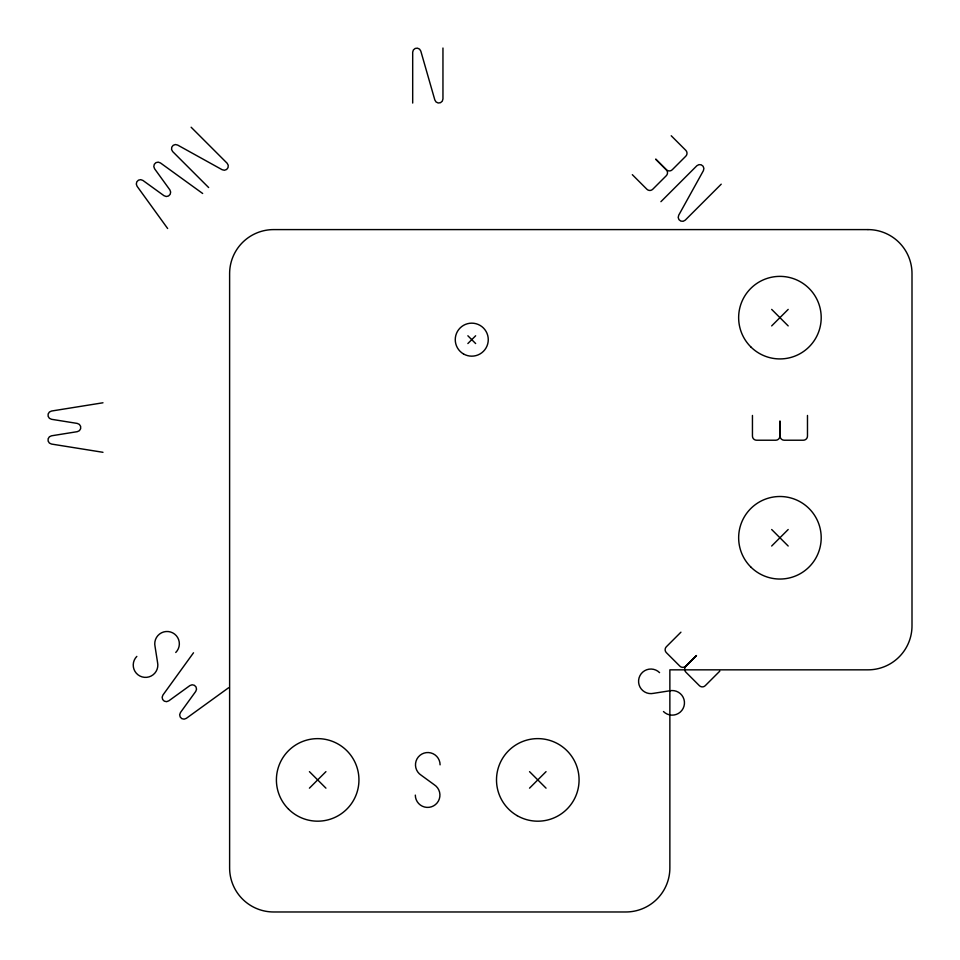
<?xml version="1.0" encoding="UTF-8"?>
<svg xmlns="http://www.w3.org/2000/svg" width="960" height="960" viewBox="0 0 960 960"><rect width="100%" height="100%" fill="white"/><g stroke="black" fill="none" stroke-linecap="round" stroke-linejoin="round"><path stroke-width="1.44" d="M752.448 415.452L752.448 436.092A4.128 4.128 0 0 0 756.576 440.22L775.752 440.22A4.128 4.128 0 0 0 779.88 436.092L779.964 420.96L780.06 436.092A4.128 4.128 0 0 0 784.188 440.22L803.352 440.22A4.128 4.128 0 0 0 807.48 436.092L807.48 415.452M193.512 652.776L162.96 695.004A4.176 4.176 0 0 0 168.804 700.848L189.912 685.572A4.176 4.176 0 0 1 195.744 691.404L180.468 712.524A4.176 4.176 0 0 0 186.312 718.356L228.54 687.804M467.868 343.548L475.644 335.772M660.912 201.684L696.9 165.696A4.14 4.14 0 0 1 703.392 170.676L678.732 215.184A4.128 4.128 0 0 0 685.224 220.164L721.224 184.176M309.42 788.16L325.932 771.648M771.672 325.908L788.184 309.396M680.928 632.184L666.336 646.776A4.128 4.128 0 0 0 666.336 652.62L679.884 666.168A4.128 4.128 0 0 0 685.728 666.168L696.492 655.536L685.848 666.3A4.128 4.128 0 0 0 685.848 672.132L699.408 685.692A4.128 4.128 0 0 0 705.24 685.692L719.832 671.1M529.536 788.16L546.048 771.648M771.672 546.024L788.184 529.512M102.984 402.78L51.516 411.036A4.176 4.176 0 0 0 51.516 419.292L77.256 423.42A4.176 4.176 0 0 1 77.256 431.676L51.516 435.804A4.176 4.176 0 0 0 51.516 444.06L102.984 452.304M202.668 193.488L160.44 162.936A4.176 4.176 0 0 0 154.596 168.768L169.872 189.888A4.176 4.176 0 0 1 164.04 195.72L142.92 180.444A4.176 4.176 0 0 0 137.088 186.276L167.64 228.504M671.22 135.756L685.812 150.348A4.128 4.128 0 0 1 685.812 156.18L672.264 169.74A4.128 4.128 0 0 1 666.42 169.74L655.656 159.108L666.3 169.86A4.128 4.128 0 0 1 666.3 175.704L652.74 189.264A4.128 4.128 0 0 1 646.908 189.264L632.316 174.672M771.672 309.396L788.184 325.908M771.672 529.512L788.184 546.024M467.868 335.772L475.644 343.548M191.136 127.224L227.124 163.224A4.128 4.128 0 0 1 222.144 169.716L177.636 145.056A4.14 4.14 0 0 0 172.644 151.548L208.644 187.536M529.536 771.648L546.048 788.16M309.42 771.648L325.932 788.16M442.956 48.024L442.956 98.928A4.128 4.128 0 0 1 434.844 99.996L420.804 51.084A4.14 4.14 0 0 0 412.692 52.152L412.692 103.056M440.088 764.844A12.3 12.3 0 0 0 421.86 754.056A12.3 12.3 0 0 0 421.176 775.212L434.232 784.728A12.3 12.3 0 0 1 433.536 805.896A12.3 12.3 0 0 1 415.32 795.108M659.568 672.636A12.3 12.3 0 0 0 639.06 677.892A12.3 12.3 0 0 0 653.532 693.336L669.504 690.828A12.3 12.3 0 0 1 683.976 706.284A12.3 12.3 0 0 1 663.468 711.54M175.752 652.488A12.3 12.3 0 0 0 170.496 631.98A12.3 12.3 0 0 0 155.04 646.452L157.548 662.424A12.3 12.3 0 0 1 142.092 676.896A12.3 12.3 0 0 1 136.836 656.388M867.972 229.596L273.648 229.596A44.028 44.028 0 0 0 229.62 273.624L229.62 867.948A44.028 44.028 0 0 0 273.648 911.976L625.848 911.976A44.028 44.028 0 0 0 669.864 867.948L669.864 669.84L867.972 669.84A44.028 44.028 0 0 0 912 625.812L912 273.624A44.028 44.028 0 0 0 867.972 229.596M463.5 353.952A16.512 16.512 0 0 0 488.268 339.66A16.512 16.512 0 0 0 463.5 325.368A16.512 16.512 0 0 0 463.5 353.952M517.152 815.652A41.268 41.268 0 0 0 579.072 779.904A41.268 41.268 0 0 0 517.152 744.156A41.268 41.268 0 0 0 517.152 815.652M750.744 566.952A41.268 41.268 0 0 0 819.792 548.448A41.268 41.268 0 0 0 769.248 497.904A41.268 41.268 0 0 0 750.744 566.952M750.744 346.836A41.268 41.268 0 0 0 819.792 328.332A41.268 41.268 0 0 0 769.248 277.776A41.268 41.268 0 0 0 750.744 346.836M288.492 809.088A41.268 41.268 0 0 0 357.54 790.584A41.268 41.268 0 0 0 306.996 740.04A41.268 41.268 0 0 0 288.492 809.088"/></g></svg>
